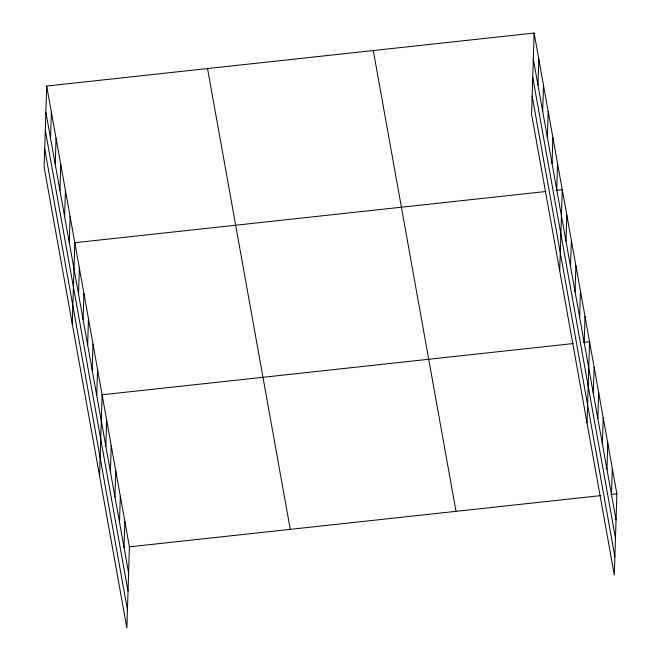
<?xml version="1.0" encoding="UTF-8"?>
<svg xmlns="http://www.w3.org/2000/svg" width="661" height="661" viewBox="0 0 661 661"><rect width="100%" height="100%" fill="white"/><g stroke="black" fill="none" stroke-linecap="round" stroke-linejoin="round"><path stroke-width="0.99" d="M46.683 86.046L44.138 167.15L126.871 627.95L129.416 546.845L46.683 86.046L534.129 33.05L616.862 493.85L614.317 574.954L531.584 114.155L534.129 33.05M50.55 138.289L51.376 112.155M55.243 164.399L56.061 138.265M59.928 190.508L60.746 164.382M64.613 216.618L65.439 190.492M69.306 242.736L70.124 216.601M72.264 323.824L74.817 242.711L545.168 191.583M78.543 294.186L79.361 268.06M83.096 319.536L83.914 293.401M87.64 344.877L88.467 318.742M92.193 370.218L93.019 344.092M96.746 395.567L97.564 369.433M99.563 475.887L102.116 394.782L573.475 343.53M105.843 446.249L106.669 420.123M110.395 471.599L111.213 445.464M114.948 496.94L115.766 470.814M119.501 522.289L120.319 496.155M124.045 547.63L124.871 521.496M537.996 85.294L538.822 59.16M542.689 111.403L543.507 85.277M547.374 137.513L548.192 111.387M552.059 163.631L552.885 137.496M556.752 189.74L557.57 163.606M559.71 270.828L562.263 189.724L556.232 190.376M565.99 241.199L566.808 215.065M570.542 266.54L571.36 240.406M575.087 291.881L575.913 265.755M579.639 317.23L580.465 291.096M584.192 342.572L585.01 316.445M587.018 422.891L589.562 341.787L583.531 342.439M593.289 393.262L594.115 367.128M597.841 418.603L598.659 392.477M602.394 443.944L603.212 417.818M606.947 469.293L607.765 443.159M611.491 494.635L612.317 468.509M129.416 546.845L600.783 495.601M610.83 494.502L616.862 493.85M533.311 59.184L616.044 519.984M532.741 77.32L615.474 538.12M532.155 96.019L614.887 556.818M373.275 50.542L456.007 511.333M207.537 68.554L290.278 529.354M45.865 112.172L128.598 572.971M45.295 130.316L128.027 591.116M44.708 149.006L127.441 609.806"/></g></svg>
